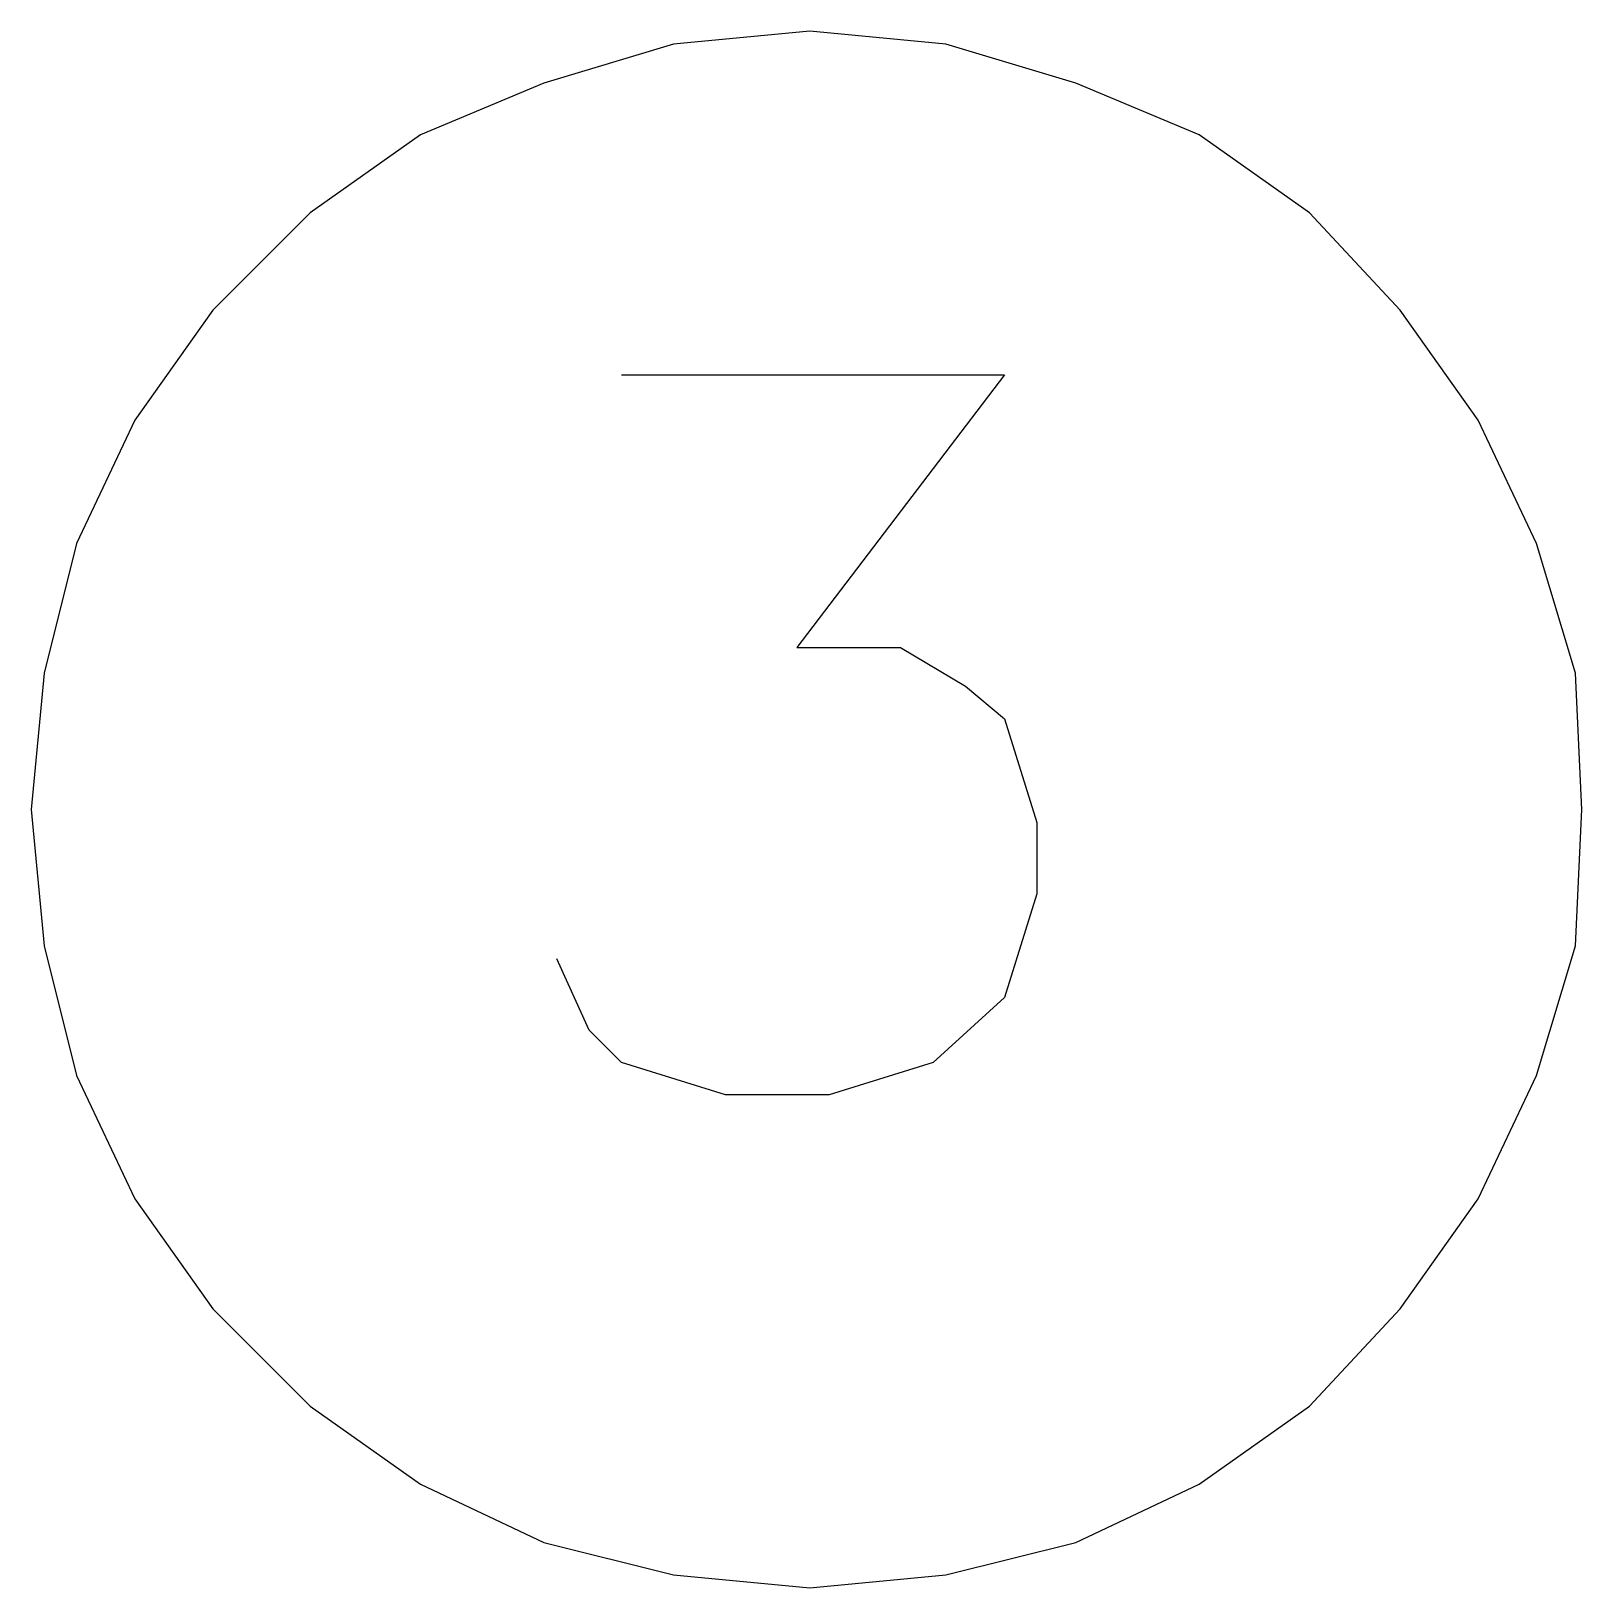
# Model space of a CAD drawing. Header units: inches. Extents: x 0 to 23, y 1.6 to 19.8.
# Drawn here: x 13.69 to 14.405, y 7.696 to 8.414 of the extents above; entities that cross this region are included whole.
import ezdxf

# ---------------------------------------------------------------- set-up
doc = ezdxf.new("R2010")
doc.units = ezdxf.units.IN
doc.layers.add('B6917_01-116-45-r0-T14000_I-O_InsideSet-InboardPlane-061512-NFRC_100-200', color=7, linetype='CONTINUOUS')

msp = doc.modelspace()

# ---------------------------------------------------------------- linework, layer by layer
at = {"layer": 'B6917_01-116-45-r0-T14000_I-O_InsideSet-InboardPlane-061512-NFRC_100-200', "color": 7}
for points in [[(14.40492, 8.05477), (14.40193, 8.11761), (14.38397, 8.17745), (14.35705, 8.23429), (14.32114, 8.28516), (14.27925, 8.33004), (14.22839, 8.36594), (14.17154, 8.38988), (14.1117, 8.40783), (14.04887, 8.41382), (13.98603, 8.40783), (13.92619, 8.38988), (13.86935, 8.36594), (13.81848, 8.33004), (13.7736, 8.28516), (13.7377, 8.23429), (13.71077, 8.17745), (13.69581, 8.11761), (13.68982, 8.05477), (13.69581, 7.99194), (13.71077, 7.9321), (13.7377, 7.87525), (13.7736, 7.82439), (13.81848, 7.77951), (13.86935, 7.7436), (13.92619, 7.71668), (13.98603, 7.70172), (14.04887, 7.69573), (14.1117, 7.70172), (14.17154, 7.71668), (14.22839, 7.7436), (14.27925, 7.77951), (14.32114, 7.82439), (14.35705, 7.87525), (14.38397, 7.9321), (14.40193, 7.99194), (14.40492, 8.05477), (14.40492, 8.05477)], [(13.9621, 8.25524), (14.13863, 8.25524), (14.04288, 8.12957), (14.09076, 8.12957), (14.12068, 8.11162), (14.13863, 8.09666), (14.15359, 8.04879), (14.15359, 8.01588), (14.13863, 7.96801), (14.10572, 7.93808), (14.05784, 7.92312), (14.00997, 7.92312), (13.9621, 7.93808), (13.94714, 7.95304), (13.93218, 7.98596)]]:
    msp.add_lwpolyline(points, dxfattribs=at)

doc.saveas('drawing.dxf')
